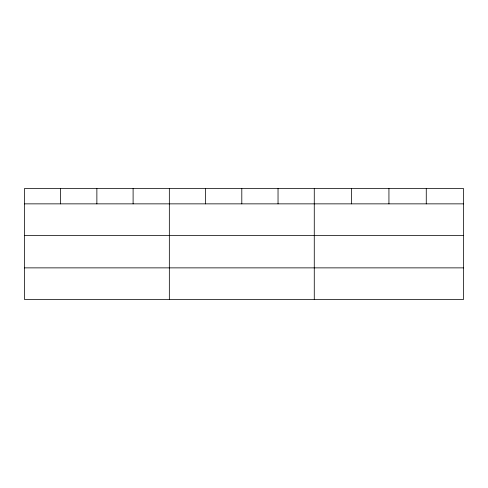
<?xml version="1.0" encoding="UTF-8"?>
<svg xmlns="http://www.w3.org/2000/svg" width="488" height="488" viewBox="0 0 488 488"><rect width="100%" height="100%" fill="white"/><g stroke="black" fill="none" stroke-linecap="round" stroke-linejoin="round"><path stroke-width="0.73" d="M463.6 235.387L463.6 188.6L24.4 188.6L24.4 299.4L463.6 299.4L463.6 235.387L24.4 235.387M24.4 203.856L463.6 203.856M24.4 267.869L463.6 267.869M426.268 188.6L426.268 203.856M388.936 188.6L388.936 203.856M351.604 188.6L351.604 203.856M314.272 188.6L314.272 299.4M278.038 188.6L278.038 203.856M241.804 188.6L241.804 203.856M205.57 188.6L205.57 203.856M169.336 188.6L169.336 299.4M133.102 188.6L133.102 203.856M96.868 188.6L96.868 203.856M60.634 188.6L60.634 203.856"/></g></svg>
